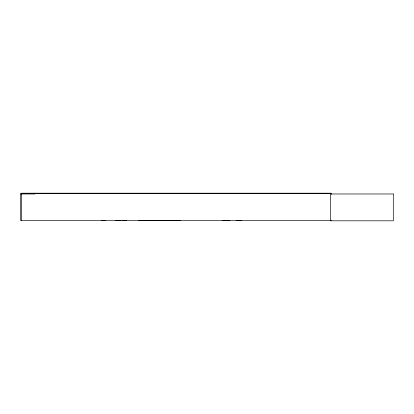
<?xml version="1.0" encoding="UTF-8"?>
<svg xmlns="http://www.w3.org/2000/svg" width="414" height="414" viewBox="0 0 414 414"><rect width="100%" height="100%" fill="white"/><g stroke="black" fill="none" stroke-linecap="round" stroke-linejoin="round"><path stroke-width="0.62" d="M236.052 220.574L241.631 220.574M172.472 220.574L172.198 220.569M103.153 220.548L103.438 220.527M172.954 220.569L158.821 220.517M165.672 220.569L166.014 220.517M139.099 220.574L157.175 220.564L138.762 220.564L139.275 220.584M140.118 220.486L140.398 220.476M143.373 220.584L142.861 220.564L143.296 220.486M146.023 220.486L146.292 220.486M147.13 220.579L147.431 220.46M147.337 220.574L147.622 220.584M148.165 220.564L148.176 220.574M150.023 220.574L150.52 220.564L150.22 220.574M151.276 220.569L151.436 220.574M152.352 220.512L151.907 220.564L152.181 220.46M156.818 220.564L157.092 220.46M140.02 220.574L140.299 220.579M144.103 220.579L144.615 220.564L144.284 220.574M152.994 220.507L152.719 220.564L153.061 220.579M102.056 220.574L102.33 220.553M330.486 193.473L20.7 193.473L20.7 220.584L331.469 220.584M20.7 193.975L34.9 193.975M115.899 220.471L120.929 220.471M115.904 220.569L120.924 220.569M180.457 220.574L157.377 220.553M222.566 220.527L229.967 220.527M331.216 194.466L331.216 193.193L21.43 193.193L21.43 220.584M126.534 220.357L122.508 220.357M105.363 220.357L101.342 220.357M393.3 193.975L330.486 193.975L330.486 220.807L393.3 220.807L393.3 193.975"/></g></svg>
